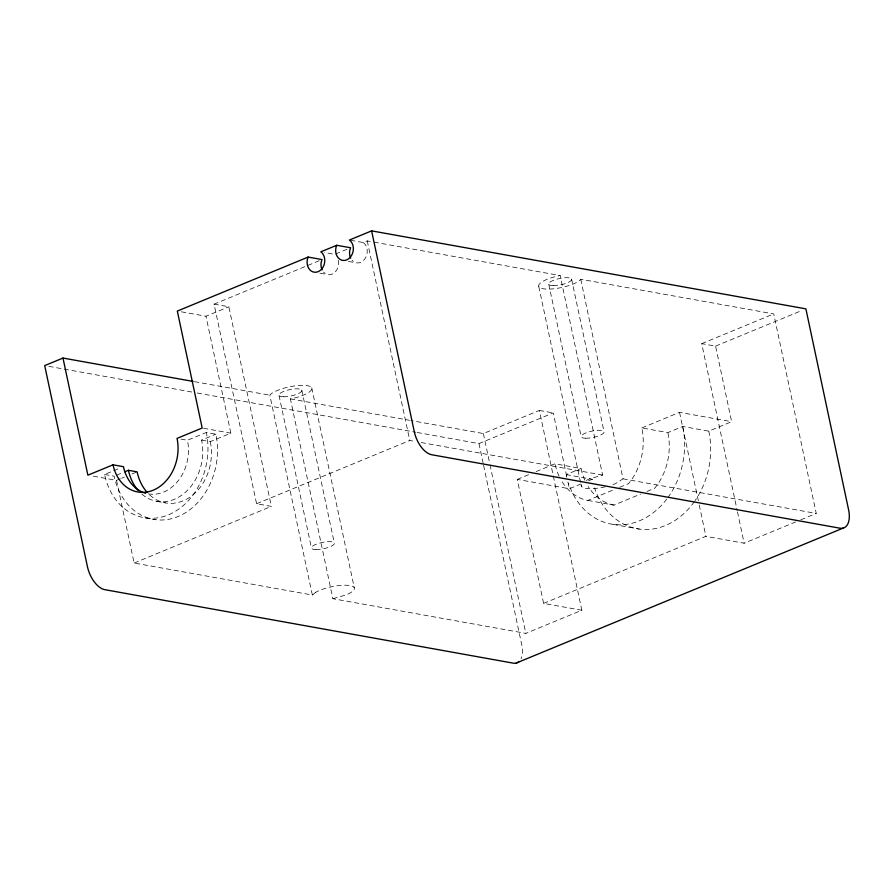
<?xml version="1.0" encoding="UTF-8"?>
<svg xmlns="http://www.w3.org/2000/svg" width="894" height="894" viewBox="0 0 894 894"><rect width="100%" height="100%" fill="white"/><g stroke="black" fill="none" stroke-linecap="round" stroke-linejoin="round"><path stroke-width="0.67" stroke-dasharray="4.47 3.35" d="M93.345 476.178L116.544 480.346L134.122 563.03L312.341 595.035L269.832 395.193L270.547 394.31A21.981 6.023 -12 0 1 307.547 385.716A21.981 6.023 -12 0 1 293.12 398.355L290.405 398.892L332.881 598.712L525.84 633.377L581.838 610.244L539.373 410.424L483.363 433.545L410.838 420.526M312.341 595.035L315.884 592.208M800.789 519.816L816.244 513.435L773.723 313.917L580.742 279.252L580.027 280.146A21.981 6.023 -12 0 1 543.027 288.74A21.981 6.023 -12 0 1 557.465 276.09L560.192 275.564L602.623 475.049L589.66 478.849A21.981 6.023 -12 0 0 585.671 480.76M580.742 279.252L623.029 478.826L615.653 483.553A21.981 6.023 -12 0 1 612.055 484.894M581.838 610.244L543.619 603.383L517.268 479.385L569.377 488.75L580.798 484.012M588.42 480.86L592.23 479.273A74.716 59.641 -79.8 0 0 592.8 481.788M619.654 487.308L628.549 483.643L631.075 480.469A55.674 44.443 -79.8 0 0 641.836 427.935L667.885 432.607L682.748 426.472L708.797 431.154L731.65 421.689L715.591 346.123L701.712 343.642L737.192 510.508M214.079 304.139L228.842 306.787L271.351 506.373L256.589 503.724L214.079 304.139L322.041 259.573M346.939 249.292L334.702 254.343L324.589 252.533M350.627 240.285L363.266 242.553L367.244 240.911L372.709 241.894M181.415 311.816L205.978 316.23L228.842 306.787M104.587 474.479L114.141 476.189A65.206 52.053 -79.8 0 0 178.051 516.531A65.206 52.053 -79.8 0 0 215.879 434.193L206.324 432.472A65.206 52.053 -79.8 0 1 168.497 514.821A65.206 52.053 -79.8 0 1 104.587 474.479L119.673 468.244M148.236 493.857A41.023 32.743 -79.8 0 0 187.449 440.261L206.324 432.472M116.522 475.206L122.478 472.747M141.855 494.147A46.879 37.425 -79.8 0 0 185.717 492.024A46.879 37.425 -79.8 0 0 201.575 440.094L215.879 434.193M116.544 480.346L120.399 478.748M121.696 478.223L124.266 477.161M131.977 473.976L137.117 471.853M201.575 440.094L210.269 441.658L230.842 433.165L205.978 316.23M256.589 503.724L409.765 440.485L415.229 441.468M134.122 563.03L271.351 506.373M701.712 343.642L773.723 313.917M417.129 432.484L478.972 443.592L553.263 412.927L566.785 476.558M715.591 346.123L802.007 310.453M517.268 479.385L531.092 473.675M536.121 471.585L554.973 463.785L581.033 468.467A55.674 44.443 -79.8 0 0 585.157 480.927M641.836 427.935L679.541 412.335L731.65 421.689M566.74 477.105A74.716 59.641 -79.8 0 1 566.17 474.602L581.033 468.467M562.125 481.81A55.674 44.443 -79.8 0 0 584.531 499.69L587.894 500.428L614.569 489.409M587.894 500.428L613.943 505.099L640.629 494.091M646.977 491.465L654.598 488.314L657.124 485.151A55.674 44.443 -79.8 0 0 667.885 432.607M543.619 603.383L705.902 536.344L744.143 543.206L795.649 521.94M332.881 598.712L345.911 594.979A21.981 6.023 -12 0 0 350.023 585.559L346.067 585.201A21.981 6.023 -12 0 0 315.884 592.197M602.623 475.049L420.705 442.452M623.029 478.826L816.244 513.435M374.083 242.14L560.192 275.564M348.448 261.417L356.024 262.78M319.873 273.206L327.45 274.57M539.373 410.424L553.263 412.927M194.49 381.671L269.832 395.193M290.405 398.892L409.474 420.281M48.824 366.35L191.752 392.008M197.239 393.002L415.755 432.238M566.17 474.602L592.23 479.273M203.541 428.26L230.842 433.165M180.946 439.099L187.449 440.261M613.161 524.387L639.21 529.058M156.752 501.344L165.446 502.897M145.588 517.917L155.143 519.637M613.943 505.099L610.591 504.361A55.674 44.443 -79.8 0 1 588.174 486.481M363.266 242.553L364.73 243.827A10.985 8.772 -79.8 0 1 364.596 259.238A10.985 8.772 -79.8 0 1 352.08 260.288M737.483 511.871L744.143 543.206M679.541 412.335L698.952 503.635M699.242 504.998L705.902 536.344M571.568 279.017L604.031 431.612M548.782 284.303L581.245 436.909M538.814 286.628L581.335 486.157M567.936 481.978L569.377 488.75M483.363 433.545L489.722 463.461M490.013 464.813L525.84 633.377M478.972 443.592L483.308 463.986M483.587 465.338L521.738 644.798A21.981 11.79 67.6 0 1 521.023 658.722M367.244 240.911L409.765 440.485M311.76 387.84L354.248 587.682M301.792 390.153L334.289 542.971M279.017 395.439L311.503 548.257M708.797 431.154A74.716 59.641 -79.8 0 1 695.096 500.629M694.359 501.668A74.716 59.641 -79.8 0 1 594.555 487.901M682.748 426.472A74.716 59.641 -79.8 0 1 668.31 496.997M666.801 499.042A74.716 59.641 -79.8 0 1 568.506 483.218M559.108 476.256A55.674 44.443 -79.8 0 1 554.973 463.785M210.269 441.658A46.879 37.425 -79.8 0 1 193.909 494.036A46.879 37.425 -79.8 0 1 149.611 494.885M605.339 486.783A21.981 6.023 -12 0 1 585.481 488.292L582.765 487.42A21.981 6.023 -12 0 1 581.357 484.548M338.413 260.31A10.985 8.772 -79.8 0 1 334.177 272.916A10.985 8.772 -79.8 0 1 323.516 272.089M553.14 285.633A11.723 3.207 -12 0 0 571.557 279.867A11.723 3.207 -12 0 0 555.833 279.476A11.723 3.207 -12 0 0 553.14 285.633M585.604 438.228A11.723 3.207 -12 0 0 604.009 432.472A11.723 3.207 -12 0 0 588.286 432.07A11.723 3.207 -12 0 0 585.604 438.228M283.376 396.768A11.723 3.207 -12 0 0 301.781 391.002A11.723 3.207 -12 0 0 286.058 390.611A11.723 3.207 -12 0 0 283.376 396.768M315.861 549.587A11.723 3.207 -12 0 0 334.267 543.831A11.723 3.207 -12 0 0 318.543 543.429A11.723 3.207 -12 0 0 315.861 549.587"/><path stroke-width="1.34" d="M322.131 269.943A10.985 8.772 -79.8 0 1 321.315 261.752L322.041 259.573L308.139 257.07L307.413 259.249A10.985 8.772 -79.8 0 0 318.13 271.687A10.985 8.772 -79.8 0 0 322.253 253.125L320.79 251.851L336.714 245.28L350.616 247.772L349.889 249.951A10.985 8.772 -79.8 0 0 350.694 258.154M336.714 245.28L335.988 247.459A10.985 8.772 -79.8 0 0 346.704 259.897A10.985 8.772 -79.8 0 0 350.828 241.324L349.364 240.061L371.613 230.875L805.885 308.855L848.607 509.859A21.981 11.79 67.6 0 1 839.969 528.198L431.724 454.733A21.981 11.79 67.6 0 1 414.302 431.724L371.613 230.875M193.126 381.425L62.982 358.058L44.7 365.601L87.433 566.651A21.981 11.79 67.6 0 0 104.855 589.671L513.1 663.124A21.981 11.79 67.6 0 0 519.034 661.526M308.139 257.07L177.325 311.078L202.178 428.014L177.034 438.395A41.023 32.743 -79.8 0 1 153.232 490.191A41.023 32.743 -79.8 0 1 113.024 464.813L87.88 475.195L62.982 358.058M124.858 471.764L128.434 470.289L137.117 471.853A46.879 37.425 -79.8 0 0 146.985 492.192M516.33 663.024L843.198 528.097M113.024 464.813L123.45 466.69A41.023 32.743 -79.8 0 0 145.722 493.287M138.302 490.638A46.879 37.425 -79.8 0 1 128.434 470.289"/></g></svg>
